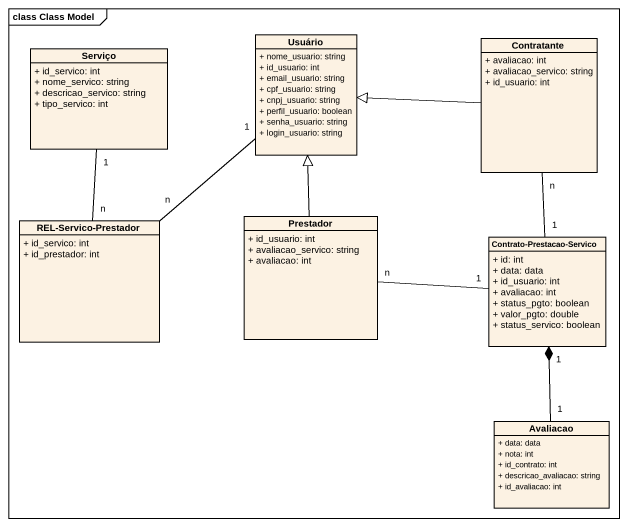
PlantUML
@startuml
mainframe class Class Model
hide circle
hide empty members
skinparam classAttributeIconSize 0
class Serviço {
  + id_servico: int
  + nome_servico: string
  + descricao_servico: string
  + tipo_servico: int
}
class Usuário {
  + nome_usuario: string
  + id_usuario: int
  + email_usuario: string
  + cpf_usuario: string
  + cnpj_usuario: string
  + perfil_usuario: boolean
  + senha_usuario: string
  + login_usuario: string
}
class Contratante {
  + avaliacao: int
  + avaliacao_servico: string
  + id_usuario: int
}
class "REL-Servico-Prestador" as REL_Servico_Prestador {
  + id_servico: int
  + id_prestador: int
}
class Prestador {
  + id_usuario: int
  + avaliacao_servico: string
  + avaliacao: int
}
class "Contrato-Prestacao-Servico" as Contrato_Prestacao_Servico {
  + id: int
  + data: data
  + id_usuario: int
  + avaliacao: int
  + status_pgto: boolean
  + valor_pgto: double
  + status_servico: boolean
}
class Avaliacao {
  + data: data
  + nota: int
  + id_contrato: int
  + descricao_avaliacao: string
  + id_avaliacao: int
}
Serviço "1" -- "n" REL_Servico_Prestador
Contratante -left-|> Usuário
REL_Servico_Prestador "n" -up- "1" Usuário
Prestador -up-|> Usuário
Contrato_Prestacao_Servico "1" -up- "n" Contratante
Contrato_Prestacao_Servico "1" -left- "n" Prestador
Avaliacao "1" -up-* "1" Contrato_Prestacao_Servico
@enduml
